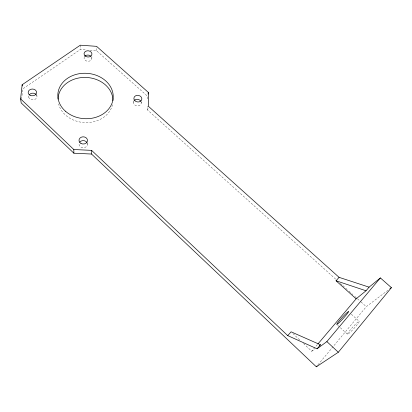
<?xml version="1.0" encoding="UTF-8"?>
<svg xmlns="http://www.w3.org/2000/svg" width="412" height="412" viewBox="0 0 412 412"><rect width="100%" height="100%" fill="white"/><g stroke="black" fill="none" stroke-linecap="round" stroke-linejoin="round"><path stroke-width="0.31" stroke-dasharray="2.06 1.54" d="M335.672 279.151L147.692 110.112L147.702 106.373M147.723 98.89L147.728 96.398L96.46 50.64L89.631 50.166M87.447 144.36L87.462 143.113M91.866 58.416L91.902 56.588M96.46 50.64L96.562 46.947M21.62 99.107L22.727 88.925L80.319 49.522L86.525 49.955M133.385 102.382L133.591 100.683M141.311 102.84L141.465 101.713M147.692 110.112L148.305 106.208M351.318 314.202L359.254 321.412L359.13 321.885A8.74 0.896 -47.6 0 1 352.785 329.713A8.74 0.896 -47.6 0 1 347.398 334.189L336.743 324.393M347.398 334.189L347.563 333.674A8.74 0.896 -47.6 0 1 353.872 325.918A8.74 0.896 -47.6 0 1 359.254 321.412M317.976 364.831L366.283 306.677L387.81 290.367M303.479 343.484L311.74 351.266L317.549 344.406M311.74 351.266L314.82 348.974M340.451 283.451L342.367 285.171M342.846 285.604L345.235 287.751M345.714 288.184L347.151 289.471M349.062 291.191L352.888 294.632M354.804 296.357L360.541 301.517M361.02 301.945L366.283 306.677M292.922 333.545L300.266 340.461M28.608 95.981L28.758 97.155M36.745 94.121L36.936 95.883M80.294 45.196L80.319 49.522M141.182 101.98A3.981 3.291 9.2 0 1 136.794 105.863A3.981 3.291 9.2 0 1 133.941 100.76M91.773 57.603A3.919 3.105 5 0 1 87.787 61.264A3.919 3.105 5 0 1 84.228 57.098M87.354 143.428A4.213 3.59 1.9 0 1 83.044 147.754A4.213 3.59 1.9 0 1 79.233 143.031M36.601 95.048A4.156 3.368 -1.2 0 1 33.599 99.833A4.156 3.368 -1.2 0 1 28.706 96.274M112.486 104.689A27.46 22.572 3.7 0 1 85.737 122.606A27.46 22.572 3.7 0 1 58.607 103.932"/><path stroke-width="0.62" d="M148.335 92.412L148.305 106.208L339.081 277.348L369.085 287.154L380.364 277.925L391.4 287.648L338.324 352.25L316.339 366.804L91.526 154.037L73.892 153.213L21.203 102.923L20.6 98.844L22.145 84.759L80.294 45.196L96.578 46.335L148.335 92.412L148.073 94.121M91.526 154.037L91.608 150.37L73.8 149.52L20.6 98.844M316.339 366.804L317.158 365.82M91.608 150.37L287.736 335.62L317.065 348.809L326.871 341.589L380.364 277.925M317.065 348.809L320.469 344.782L291.083 331.82L287.736 335.62M317.966 343.917L356.133 298.834L366.036 290.769L369.085 287.154M356.133 298.834L336.063 280.773L339.081 277.348M389.86 288.812L391.4 287.648M319.439 345.544L320.469 344.782M336.063 280.773L366.036 290.769M326.871 341.589L338.324 352.25M22.145 84.759L22.31 85.948M73.8 149.52L73.892 153.213M134.58 100.116A3.981 3.291 9.2 0 1 140.791 101.161M79.701 142.186A4.213 3.59 1.9 0 1 86.978 142.542M84.661 56.377A3.919 3.105 5 0 1 90.836 56.15M29.437 94.626A4.156 3.368 -1.2 0 1 36.014 94.317M58.066 99.168A27.46 22.572 3.7 0 1 85.67 77.43A27.46 22.572 3.7 0 1 112.945 100.605M348.521 311.657L348.361 312.1A8.698 0.706 -47.6 0 1 341.955 319.805A8.698 0.706 -47.6 0 1 336.743 324.393L336.939 323.914A8.698 0.706 -47.6 0 1 343.304 316.277A8.698 0.706 -47.6 0 1 348.521 311.657M85.099 55.908A3.955 3.121 5.1 0 0 91.768 54.945A3.955 3.121 5.1 0 0 87.133 50.81A3.955 3.121 5.1 0 0 85.099 55.908M29.988 95.229A4.197 3.389 -1 0 0 36.55 92.654A4.197 3.389 -1 0 0 30.555 89.368A4.197 3.389 -1 0 0 29.988 95.229M80.958 143.448A4.254 3.615 2 0 0 87.488 140.621A4.254 3.615 2 0 0 81.277 137.196A4.254 3.615 2 0 0 80.958 143.448M135.018 100.852A4.017 3.311 9.3 0 0 141.718 99.74A4.017 3.311 9.3 0 0 136.851 95.393A4.017 3.311 9.3 0 0 135.018 100.852M65.451 111.209A27.722 22.712 3.9 0 0 112.095 103.01A27.722 22.712 3.9 0 0 79.027 73.753A27.722 22.712 3.9 0 0 65.451 111.209"/></g></svg>
